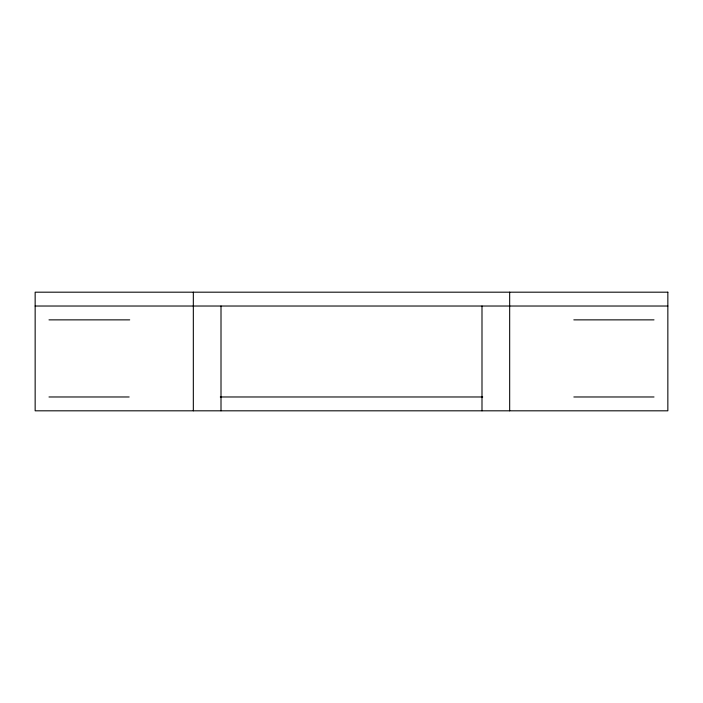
<?xml version="1.0" encoding="UTF-8"?>
<svg xmlns="http://www.w3.org/2000/svg" width="703" height="703" viewBox="0 0 703 703"><rect width="100%" height="100%" fill="white"/><g stroke="black" fill="none" stroke-linecap="round" stroke-linejoin="round"><path stroke-width="1.05" d="M35.15 306.025L667.85 306.025M48.99 319.865L129.712 319.865M573.824 319.865L654.01 319.865M48.99 396.975L129.15 396.975M220.285 396.975L482.715 396.975M573.85 396.975L654.01 396.975M509.675 292.184L509.675 410.816M481.994 306.025L481.994 410.816M221.006 306.025L221.006 410.816M193.325 292.184L193.325 410.816M667.85 292.184L35.15 292.184L35.15 410.816L667.85 410.816L667.85 292.184"/></g></svg>
